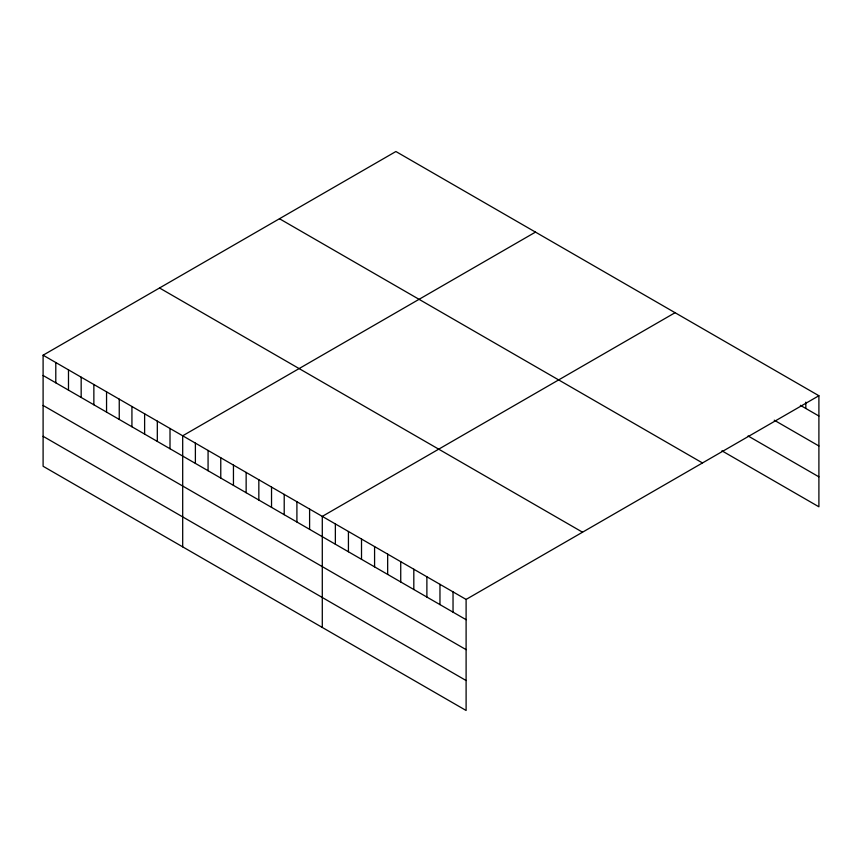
<?xml version="1.0" encoding="UTF-8"?>
<svg xmlns="http://www.w3.org/2000/svg" width="862" height="862" viewBox="0 0 862 862"><rect width="100%" height="100%" fill="white"/><g stroke="black" fill="none" stroke-linecap="round" stroke-linejoin="round"><path stroke-width="1.29" d="M43.1 355.198L466.105 599.424L466.105 710.482L43.1 466.267L43.1 355.198L395.895 151.518L818.9 395.733L818.9 506.802L721.925 450.815M535.485 232.104L182.69 435.795L182.69 546.853M675.075 312.701L322.291 516.381L322.291 627.45M466.105 599.424L818.9 395.733M800.378 405.323L818.9 416.023M774.227 420.182L818.9 445.977M748.076 435.957L818.9 476.848M279.471 218.732L702.476 462.948M159.524 287.983L582.529 532.199M43.1 375.476L466.105 619.703M43.1 405.442L466.105 649.657M43.1 436.301L466.105 680.527M805.83 402.134L805.83 408.469M453.035 591.871L453.035 612.149M439.965 584.317L439.965 604.607M426.884 576.775L426.884 597.054M413.814 569.222L413.814 589.5M400.733 561.679L400.733 581.958M387.663 554.126L387.663 574.404M374.582 546.573L374.582 566.862M361.512 539.03L361.512 559.309M348.431 531.477L348.431 551.766M335.361 523.934L335.361 544.213M309.598 509.054L309.598 529.333M296.905 501.727L296.905 522.006M284.212 494.4L284.212 514.689M271.53 487.073L271.53 507.362M258.837 479.746L258.837 500.035M246.144 472.419L246.144 492.708M233.451 465.092L233.451 485.381M220.769 457.765L220.769 478.054M208.076 450.438L208.076 470.727M195.383 443.111L195.383 463.4M170.008 428.468L170.008 448.746M157.315 421.141L157.315 441.419M144.622 413.814L144.622 434.092M131.929 406.487L131.929 426.765M119.247 399.16L119.247 419.438M106.554 391.833L106.554 412.111M93.861 384.506L93.861 404.784M81.168 377.179L81.168 397.457M68.486 369.852L68.486 390.13M55.793 362.525L55.793 382.803"/></g></svg>
